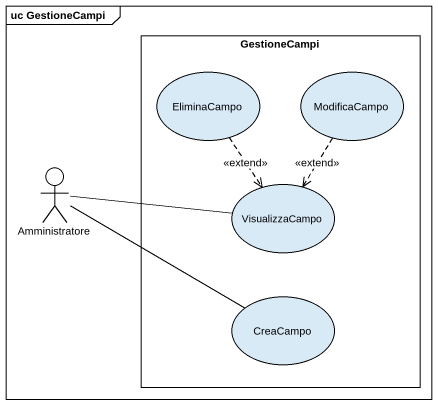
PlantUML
@startuml
mainframe uc GestioneCampi
rectangle GestioneCampi {
  usecase EliminaCampo
  usecase ModificaCampo
  usecase VisualizzaCampo
  usecase CreaCampo
}
actor Amministratore
EliminaCampo ..> VisualizzaCampo : <<extend>>
ModificaCampo ..> VisualizzaCampo : <<extend>>
Amministratore -right- VisualizzaCampo
Amministratore -right- CreaCampo
@enduml
